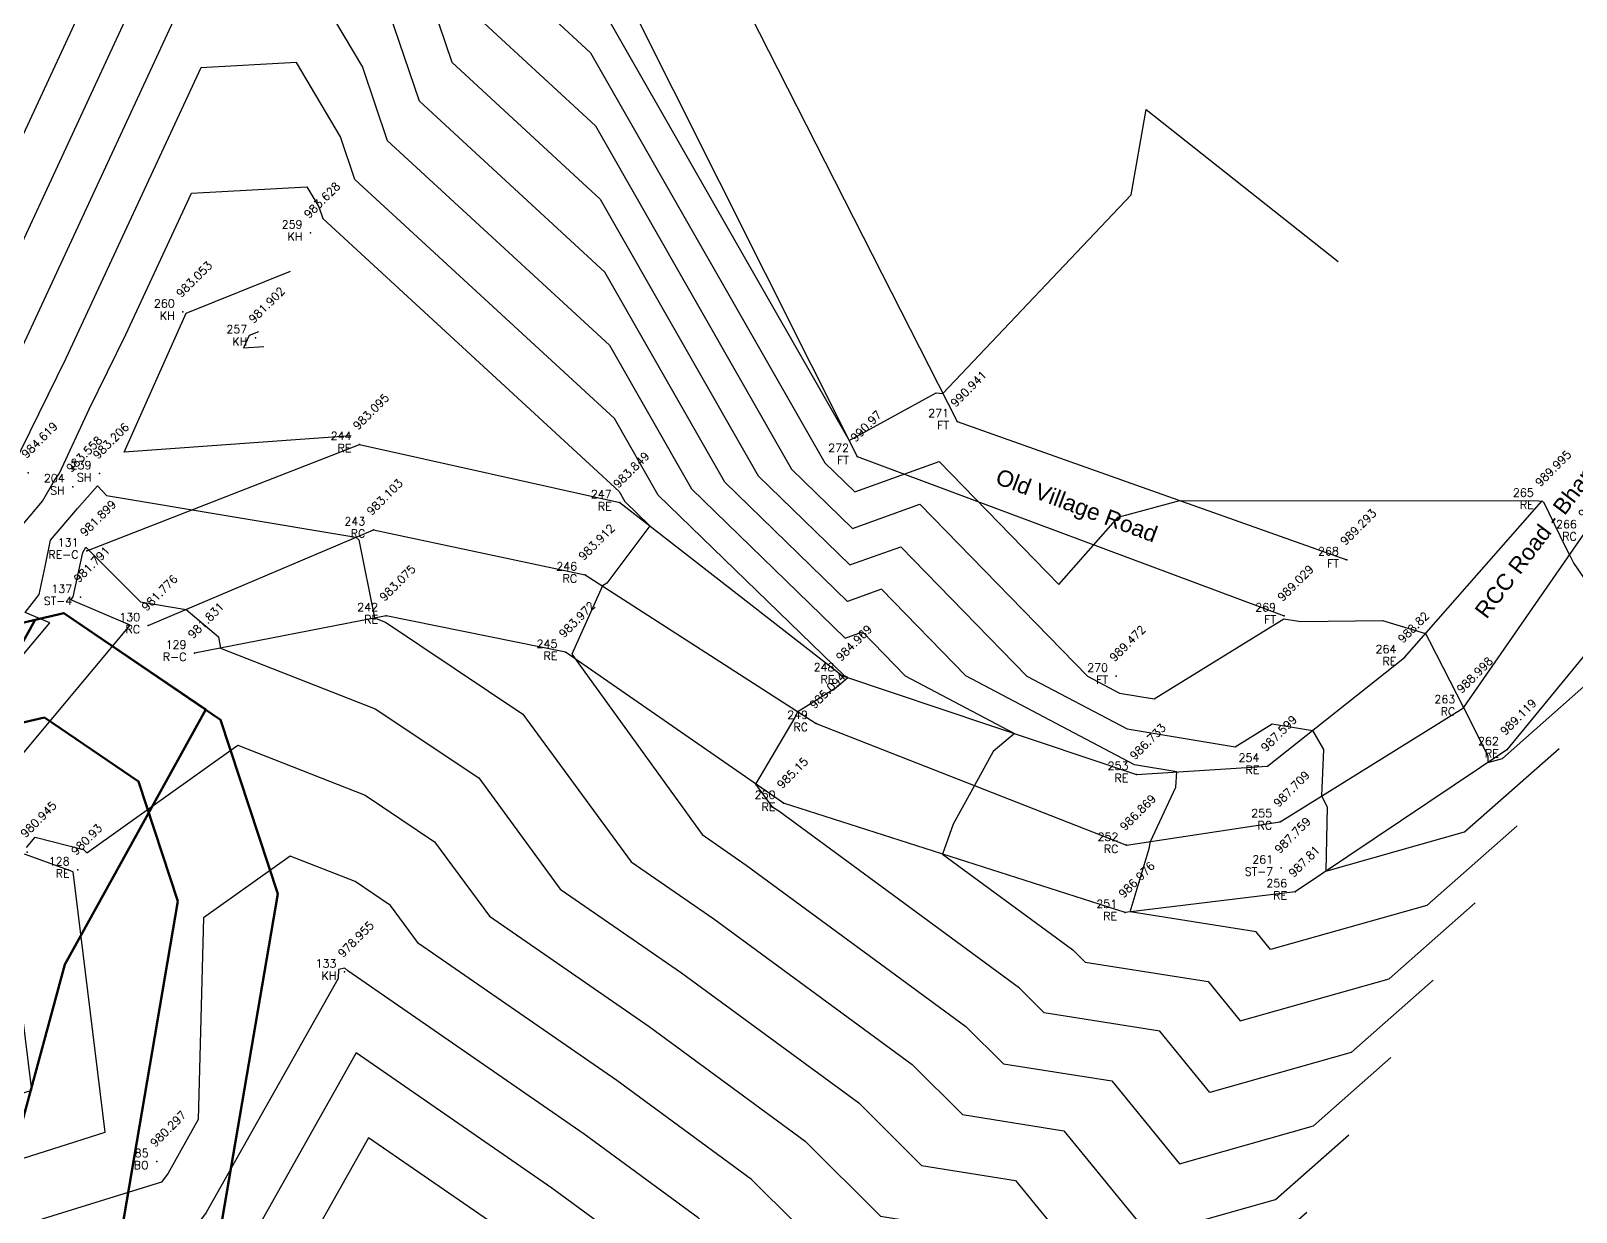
# Model space of a CAD drawing. Header units: metres. Extents: x 319894 to 3389272, y 120 to 6136017.
# Drawn here: x 320836.83 to 320884.47, y 3067874.48 to 3067910.89 of the extents above; entities that cross this region are included whole.
import ezdxf
from ezdxf.enums import TextEntityAlignment as Align

# ---------------------------------------------------------------- set-up
doc = ezdxf.new("R2010")
doc.units = ezdxf.units.M
doc.header["$MEASUREMENT"] = 0
doc.layers.add('a_MUEBLE', color=255, linetype='Continuous', lineweight=5)
for name, color, linetype in [('BO', 7, 'Continuous'), ('Contour', 254, 'Continuous'), ('FT', 7, 'Continuous'), ('Index_Contour', 8, 'Continuous'), ('KH', 7, 'Continuous'), ('Points', 7, 'Continuous'), ('Points-ELV', 6, 'Continuous'), ('Points-NUM', 4, 'Continuous'), ('Points-TXT', 3, 'Continuous'), ('R-C', 7, 'Continuous'), ('RC', 7, 'Continuous'), ('RE', 7, 'Continuous'), ('RE-C', 7, 'Continuous'), ('SH', 7, 'Continuous'), ('ST-4', 7, 'Continuous'), ('ST-7', 7, 'Continuous')]:
    doc.layers.add(name, color=color, linetype=linetype)
doc.styles.add('romans', font='romans.shx')
doc.styles.get("Standard").update_dxf_attribs({"font": 'arial.ttf'})

# ---------------------------------------------------------------- blocks, each defined once
blk = doc.blocks.new('POINTS')
at = {"layer": 'Points'}
blk.add_line((0, 0), (0, 0), dxfattribs=at)
blk.add_point((0, 0), dxfattribs=at)
at = {"layer": 'Points-ELV', "style": 'romans'}
blk.add_attdef('ELEV', text='', height=1, rotation=45, dxfattribs=at).set_placement((0, 0), align=Align.BOTTOM_LEFT)
at = {"layer": 'Points-NUM', "style": 'romans'}
blk.add_attdef('PTNUM', text='', height=1, dxfattribs=at).set_placement((0, 0), align=Align.BOTTOM_RIGHT)
at = {"layer": 'Points-TXT', "style": 'romans'}
blk.add_attdef('DESC', text='', height=1, dxfattribs=at).set_placement((0, 0), align=Align.BOTTOM_RIGHT)

msp = doc.modelspace()

# ---------------------------------------------------------------- linework, layer by layer
at = {"color": 7}
for p, q in [((320837.883, 3067882.119, 987.586), (320842.222, 3067889.971, 987.586)), ((320834.933, 3067871.266, 987.586), (320837.883, 3067882.119, 987.586))]:
    msp.add_line(p, q, dxfattribs=at)
for points, elevation in [([(320799.984, 3067907.513), (320808.719, 3067903.866), (320816.793, 3067903.707), (320824.686, 3067909.845), (320829.189, 3067921.578), (320838.808, 3067927.86), (320853.419, 3067926.081), (320856.375, 3067916.561), (320865.389, 3067898.85), (320877.408, 3067894.589)], 995.819), ([(320799.003, 3067903.895), (320806.744, 3067899.929), (320817.202, 3067899.005), (320827.105, 3067907.39), (320833.512, 3067919.29), (320840.401, 3067923.106), (320851.29, 3067923.335), (320853.796, 3067914.741), (320862.305, 3067897.775), (320875.471, 3067892.863)], 995.317)]:
    msp.add_lwpolyline(points, dxfattribs=dict(elevation=elevation))
at = {"color": 2}
for points, elevation in [([(320838.552, 3067894.863), (320846.966, 3067898.146), (320854.989, 3067896.351), (320861.858, 3067891.015), (320870.919, 3067887.976), (320874.958, 3067888.229), (320879.181, 3067891.575), (320883.416, 3067896.397)], 976.322), ([(320840.449, 3067892.561), (320847.391, 3067895.513), (320853.923, 3067894.126), (320861.042, 3067889.548), (320870.611, 3067885.79), (320875.349, 3067886.517), (320880.996, 3067890.029), (320884.745, 3067895.424)], 981.776), ([(320887.048, 3067894.46), (320882.339, 3067888.735), (320875.814, 3067884.358), (320870.572, 3067883.72), (320860.038, 3067887.085), (320853.316, 3067891.74), (320847.786, 3067892.866), (320841.879, 3067891.712)], 990.387)]:
    msp.add_lwpolyline(points, dxfattribs=dict(at, elevation=elevation))
at = {"color": 1, "elevation": 987.586}
msp.add_lwpolyline([(320832.271, 3067884.348), (320836.964, 3067892.74), (320832.529, 3067891.702), (320832.107, 3067886.102), (320826.303, 3067877.386), (320829.677, 3067874.802)], close=True, dxfattribs=at)
at = {"color": 3, "lineweight": 50, "elevation": 987.586}
for points in [[(320836.311, 3067849.63), (320842.321, 3067871.847), (320844.441, 3067884.298), (320842.682, 3067889.658), (320837.849, 3067892.947), (320832.529, 3067891.702)], [(320833.3, 3067849.988), (320839.388, 3067872.492), (320841.359, 3067884.069), (320840.15, 3067887.752), (320837.25, 3067889.726), (320835.355, 3067889.282)]]:
    msp.add_lwpolyline(points, dxfattribs=at)
at = {"color": 1, "lineweight": 30, "elevation": 987.586}
msp.add_lwpolyline([(320836.311, 3067849.63), (320842.321, 3067871.847), (320844.441, 3067884.298), (320842.682, 3067889.658), (320837.849, 3067892.947), (320832.529, 3067891.702)], dxfattribs=at)
at = {"color": 2, "lineweight": 158}
msp.add_lwpolyline([(320835.666, 3067890.418), (320836.964, 3067892.74), (320837.849, 3067892.947), (320842.222, 3067889.971), (320837.883, 3067882.119), (320837.243, 3067879.764), (320834.933, 3067871.266)], dxfattribs=at)
at = {"layer": 'a_MUEBLE', "lineweight": 40, "elevation": 968}
msp.add_lwpolyline([(320835.666, 3067890.418), (320836.964, 3067892.74), (320837.849, 3067892.947)], dxfattribs=at)
at = {"layer": 'Contour'}
for points in [[(320847.796, 3067927.487), (320847.116, 3067926.125), (320850.421, 3067920.553), (320852.796, 3067913.532), (320853.943, 3067912.475), (320862.059, 3067898.267), (320864.746, 3067899.731), (320864.946, 3067899.72), (320870.758, 3067905.836), (320871.221, 3067908.465), (320877.137, 3067903.779)], [(320830.205, 3067899.116), (320837.731, 3067913.417), (320843.206, 3067925.221), (320843.731, 3067925.25), (320849.074, 3067916.242), (320850.805, 3067911.126), (320854.236, 3067907.965), (320860.281, 3067897.381), (320862.159, 3067895.556), (320864.242, 3067896.303), (320869.407, 3067891.004), (320870.399, 3067890.481), (320871.467, 3067890.304), (320875.461, 3067892.769), (320875.986, 3067892.684), (320878.507, 3067892.722), (320879.83, 3067892.314), (320879.937, 3067892.097), (320881.003, 3067890.038), (320881.749, 3067888.548), (320881.746, 3067888.337), (320882.201, 3067888.465), (320885.249, 3067891.157)], [(320832.358, 3067898.578), (320842.922, 3067921.354), (320844.052, 3067921.418), (320848.401, 3067914.087), (320849.809, 3067909.924), (320854.382, 3067905.71), (320859.254, 3067897.181), (320862.084, 3067894.429), (320863.65, 3067894.991), (320867.535, 3067891.007), (320870.629, 3067889.376), (320873.959, 3067888.823), (320875.102, 3067889.528), (320876.345, 3067889.328), (320876.689, 3067888.745), (320876.624, 3067887.31), (320876.792, 3067886.975), (320876.761, 3067884.993), (320881.035, 3067886.2), (320883.952, 3067888.775)], [(320882.655, 3067886.394), (320879.87, 3067883.935), (320875.055, 3067882.575), (320874.612, 3067883.118), (320870.723, 3067883.738), (320871.314, 3067885.687), (320871.35, 3067885.903), (320872.131, 3067887.577), (320872.165, 3067888.054), (320870.858, 3067888.271), (320865.662, 3067891.009), (320863.059, 3067893.679), (320862.01, 3067893.303), (320858.227, 3067896.981), (320854.528, 3067903.456), (320848.814, 3067908.721), (320847.728, 3067911.932), (320844.374, 3067917.586), (320842.638, 3067917.488), (320834.209, 3067899.316)], [(320836.061, 3067900.053), (320842.354, 3067913.622), (320844.695, 3067913.754), (320847.054, 3067909.777), (320847.818, 3067907.518), (320854.675, 3067901.201), (320857.199, 3067896.781), (320861.935, 3067892.176), (320862.468, 3067892.367), (320863.789, 3067891.012), (320867.154, 3067889.239), (320866.502, 3067888.679), (320865.926, 3067887.63), (320865.266, 3067886.445), (320864.942, 3067885.518), (320868.96, 3067882.568), (320869.34, 3067882.191), (320873.127, 3067881.586), (320874.117, 3067880.374), (320878.704, 3067881.67), (320881.357, 3067884.012)], [(320836.427, 3067895.493), (320837.194, 3067896.4), (320837.552, 3067897.019), (320837.712, 3067897.258), (320838.633, 3067899.23), (320839.764, 3067901.529), (320841.786, 3067905.889), (320845.338, 3067906.09), (320845.708, 3067905.467), (320845.828, 3067905.112), (320854.967, 3067896.691), (320855.144, 3067896.381), (320855.915, 3067895.631), (320854.584, 3067893.867), (320854.453, 3067893.785), (320853.509, 3067891.685), (320857.525, 3067886.119), (320858.889, 3067885.177), (320865.657, 3067880.208), (320866.815, 3067879.058), (320870.158, 3067878.524), (320872.242, 3067875.973), (320876.373, 3067877.139), (320878.763, 3067879.249)], [(320846.71, 3067898.408), (320839.708, 3067897.906), (320841.62, 3067902.191), (320844.837, 3067903.489)], [(320843.85, 3067901.617), (320843.563, 3067901.501), (320843.392, 3067901.119), (320844.017, 3067901.164)], [(320835.927, 3067890.868), (320837.414, 3067892.646), (320836.654, 3067892.969), (320837.087, 3067893.515), (320837.275, 3067894.382), (320837.438, 3067895.193), (320838.269, 3067896.175), (320838.887, 3067896.869), (320839.165, 3067896.569), (320846.852, 3067895.284), (320846.945, 3067895.205), (320847.43, 3067892.796), (320847.763, 3067892.666), (320851.996, 3067889.83), (320855.34, 3067885.28), (320857.89, 3067883.518), (320864.006, 3067879.028), (320865.552, 3067877.491), (320868.674, 3067876.993), (320871.305, 3067873.772), (320875.208, 3067874.874), (320877.466, 3067876.867)], [(320836.312, 3067888.294), (320839.894, 3067892.576), (320838.063, 3067893.353), (320838.138, 3067893.448), (320838.435, 3067894.819), (320838.526, 3067894.983), (320840.214, 3067893.294), (320841.621, 3067893.059), (320842.612, 3067892.217), (320842.682, 3067891.869), (320847.451, 3067890), (320850.638, 3067887.866), (320853.155, 3067884.44), (320856.892, 3067881.858), (320862.354, 3067877.848), (320864.289, 3067875.924), (320867.189, 3067875.461), (320870.367, 3067871.571), (320874.043, 3067872.609), (320876.169, 3067874.486)], [(320836.697, 3067885.719), (320836.965, 3067886.04), (320838.456, 3067885.657), (320838.556, 3067885.553), (320843.215, 3067888.872), (320847.139, 3067887.335), (320849.279, 3067885.901), (320850.97, 3067883.601), (320855.893, 3067880.199), (320860.703, 3067876.668), (320863.027, 3067874.358), (320865.705, 3067873.93), (320869.429, 3067869.37), (320872.877, 3067870.344), (320874.871, 3067872.104)], [(320834.272, 3067875.405), (320839.124, 3067876.951), (320838.137, 3067884.971), (320836.631, 3067885.52)], [(320833.34, 3067877.123), (320836.863, 3067878.245), (320836.146, 3067884.067)], [(320872.277, 3067867.341), (320870.546, 3067865.813), (320867.554, 3067864.968), (320862.736, 3067870.868), (320860.501, 3067871.224), (320857.4, 3067874.307), (320853.895, 3067876.881), (320846.6, 3067881.922), (320846.515, 3067882.004), (320846.314, 3067881.956), (320846.307, 3067881.688), (320842.233, 3067874.472), (320841.335, 3067873.248), (320837.371, 3067872.027), (320835.251, 3067864.638)], [(320870.98, 3067864.96), (320869.381, 3067863.548), (320866.617, 3067862.767), (320861.251, 3067869.336), (320859.239, 3067869.658), (320855.749, 3067873.127), (320852.896, 3067875.222), (320846.865, 3067879.389), (320843.405, 3067873.261), (320841.814, 3067871.093), (320839.435, 3067870.361), (320838.163, 3067865.926), (320835.261, 3067862.278)], [(320869.683, 3067862.578), (320868.216, 3067861.283), (320865.679, 3067860.567), (320859.767, 3067867.805), (320857.976, 3067868.091), (320854.097, 3067871.947), (320851.897, 3067873.563), (320847.245, 3067876.777), (320844.577, 3067872.05), (320842.293, 3067868.939), (320841.499, 3067868.695), (320841.074, 3067867.214), (320836.364, 3067861.292)]]:
    msp.add_lwpolyline(points, dxfattribs=at)
at = {"layer": 'Index_Contour'}
for points in [[(320843.962, 3067928.445), (320843.882, 3067928.285), (320849.748, 3067918.397), (320851.8, 3067912.329), (320854.09, 3067910.22), (320861.309, 3067897.581), (320862.233, 3067896.682), (320864.833, 3067897.615), (320868.529, 3067893.823), (320870.351, 3067895.903), (320872.252, 3067896.417), (320883.321, 3067896.41), (320883.463, 3067896.372), (320884.133, 3067895), (320884.268, 3067894.738), (320884.403, 3067894.473), (320885.611, 3067892.713), (320886.546, 3067893.538)], [(320880.06, 3067881.63), (320877.539, 3067879.404), (320873.18, 3067878.173), (320871.643, 3067880.055), (320868.077, 3067880.624), (320867.309, 3067881.388), (320859.888, 3067886.836), (320859.71, 3067886.959), (320859.182, 3067887.678), (320860.395, 3067889.732), (320860.476, 3067889.912), (320861.656, 3067890.651), (320862.017, 3067890.961), (320861.916, 3067891.015), (320856.172, 3067896.581), (320854.821, 3067898.946), (320846.823, 3067906.315), (320846.381, 3067907.622), (320845.016, 3067909.922), (320842.07, 3067909.756), (320837.912, 3067900.791), (320836.245, 3067897.4)], [(320873.574, 3067869.723), (320871.712, 3067868.078), (320868.492, 3067867.169), (320864.22, 3067872.399), (320861.764, 3067872.791), (320859.052, 3067875.487), (320854.894, 3067878.54), (320848.785, 3067882.761), (320847.921, 3067883.937), (320846.827, 3067884.669), (320844.822, 3067885.455), (320842.149, 3067883.551), (320841.994, 3067877.335), (320841.061, 3067875.682), (320840.856, 3067875.402), (320835.307, 3067873.693)]]:
    msp.add_lwpolyline(points, dxfattribs=at)

# ---------------------------------------------------------------- block references
at = {"layer": 'BO', "linetype": 'Continuous'}
ref = msp.add_blockref('POINTS', (320840.713, 3067876.042, 980.297), dxfattribs=at)
ref.add_attrib('PTNUM', '85', dxfattribs={"layer": 'Points-NUM', "height": 0.25, "style": 'romans'}).set_placement((320840.463, 3067876.104, 980.297), align=Align.BOTTOM_RIGHT)
ref.add_attrib('DESC', 'BO', dxfattribs={"layer": 'Points-TXT', "height": 0.25, "style": 'romans'}).set_placement((320840.463, 3067875.729, 980.297), align=Align.BOTTOM_RIGHT)
ref.add_attrib('ELEV', '980.297', dxfattribs={"layer": 'Points-ELV', "height": 0.25, "rotation": 45, "style": 'romans'}).set_placement((320840.713, 3067876.417, 980.297), align=Align.BOTTOM_LEFT)
at = {"layer": 'FT', "linetype": 'Continuous'}
ref = msp.add_blockref('POINTS', (320865.389, 3067898.85, 990.941), dxfattribs=at)
ref.add_attrib('PTNUM', '271', dxfattribs={"layer": 'Points-NUM', "height": 0.25, "style": 'romans'}).set_placement((320865.139, 3067898.912, 990.941), align=Align.BOTTOM_RIGHT)
ref.add_attrib('DESC', 'FT', dxfattribs={"layer": 'Points-TXT', "height": 0.25, "style": 'romans'}).set_placement((320865.139, 3067898.537, 990.941), align=Align.BOTTOM_RIGHT)
ref.add_attrib('ELEV', '990.941', dxfattribs={"layer": 'Points-ELV', "height": 0.25, "rotation": 45, "style": 'romans'}).set_placement((320865.389, 3067899.225, 990.941), align=Align.BOTTOM_LEFT)
ref = msp.add_blockref('POINTS', (320862.305, 3067897.775, 990.97), dxfattribs=at)
ref.add_attrib('PTNUM', '272', dxfattribs={"layer": 'Points-NUM', "height": 0.25, "style": 'romans'}).set_placement((320862.055, 3067897.837, 990.97), align=Align.BOTTOM_RIGHT)
ref.add_attrib('DESC', 'FT', dxfattribs={"layer": 'Points-TXT', "height": 0.25, "style": 'romans'}).set_placement((320862.055, 3067897.462, 990.97), align=Align.BOTTOM_RIGHT)
ref.add_attrib('ELEV', '990.97', dxfattribs={"layer": 'Points-ELV', "height": 0.25, "rotation": 45, "style": 'romans'}).set_placement((320862.305, 3067898.15, 990.97), align=Align.BOTTOM_LEFT)
ref = msp.add_blockref('POINTS', (320877.408, 3067894.589, 989.293), dxfattribs=at)
ref.add_attrib('PTNUM', '268', dxfattribs={"layer": 'Points-NUM', "height": 0.25, "style": 'romans'}).set_placement((320877.158, 3067894.651, 989.293), align=Align.BOTTOM_RIGHT)
ref.add_attrib('DESC', 'FT', dxfattribs={"layer": 'Points-TXT', "height": 0.25, "style": 'romans'}).set_placement((320877.158, 3067894.276, 989.293), align=Align.BOTTOM_RIGHT)
ref.add_attrib('ELEV', '989.293', dxfattribs={"layer": 'Points-ELV', "height": 0.25, "rotation": 45, "style": 'romans'}).set_placement((320877.408, 3067894.964, 989.293), align=Align.BOTTOM_LEFT)
ref = msp.add_blockref('POINTS', (320875.471, 3067892.863, 989.029), dxfattribs=at)
ref.add_attrib('PTNUM', '269', dxfattribs={"layer": 'Points-NUM', "height": 0.25, "style": 'romans'}).set_placement((320875.221, 3067892.925, 989.029), align=Align.BOTTOM_RIGHT)
ref.add_attrib('DESC', 'FT', dxfattribs={"layer": 'Points-TXT', "height": 0.25, "style": 'romans'}).set_placement((320875.221, 3067892.55, 989.029), align=Align.BOTTOM_RIGHT)
ref.add_attrib('ELEV', '989.029', dxfattribs={"layer": 'Points-ELV', "height": 0.25, "rotation": 45, "style": 'romans'}).set_placement((320875.471, 3067893.238, 989.029), align=Align.BOTTOM_LEFT)
ref = msp.add_blockref('POINTS', (320870.291, 3067891.003, 989.472), dxfattribs=at)
ref.add_attrib('PTNUM', '270', dxfattribs={"layer": 'Points-NUM', "height": 0.25, "style": 'romans'}).set_placement((320870.041, 3067891.065, 989.472), align=Align.BOTTOM_RIGHT)
ref.add_attrib('DESC', 'FT', dxfattribs={"layer": 'Points-TXT', "height": 0.25, "style": 'romans'}).set_placement((320870.041, 3067890.69, 989.472), align=Align.BOTTOM_RIGHT)
ref.add_attrib('ELEV', '989.472', dxfattribs={"layer": 'Points-ELV', "height": 0.25, "rotation": 45, "style": 'romans'}).set_placement((320870.291, 3067891.378, 989.472), align=Align.BOTTOM_LEFT)
at = {"layer": 'KH', "linetype": 'Continuous'}
ref = msp.add_blockref('POINTS', (320845.457, 3067904.665, 983.628), dxfattribs=at)
ref.add_attrib('PTNUM', '259', dxfattribs={"layer": 'Points-NUM', "height": 0.25, "style": 'romans'}).set_placement((320845.207, 3067904.727, 983.628), align=Align.BOTTOM_RIGHT)
ref.add_attrib('DESC', 'KH', dxfattribs={"layer": 'Points-TXT', "height": 0.25, "style": 'romans'}).set_placement((320845.207, 3067904.352, 983.628), align=Align.BOTTOM_RIGHT)
ref.add_attrib('ELEV', '983.628', dxfattribs={"layer": 'Points-ELV', "height": 0.25, "rotation": 45, "style": 'romans'}).set_placement((320845.457, 3067905.04, 983.628), align=Align.BOTTOM_LEFT)
ref = msp.add_blockref('POINTS', (320841.517, 3067902.228, 983.053), dxfattribs=at)
ref.add_attrib('PTNUM', '260', dxfattribs={"layer": 'Points-NUM', "height": 0.25, "style": 'romans'}).set_placement((320841.267, 3067902.29, 983.053), align=Align.BOTTOM_RIGHT)
ref.add_attrib('DESC', 'KH', dxfattribs={"layer": 'Points-TXT', "height": 0.25, "style": 'romans'}).set_placement((320841.267, 3067901.915, 983.053), align=Align.BOTTOM_RIGHT)
ref.add_attrib('ELEV', '983.053', dxfattribs={"layer": 'Points-ELV', "height": 0.25, "rotation": 45, "style": 'romans'}).set_placement((320841.517, 3067902.603, 983.053), align=Align.BOTTOM_LEFT)
ref = msp.add_blockref('POINTS', (320843.753, 3067901.434, 981.902), dxfattribs=at)
ref.add_attrib('PTNUM', '257', dxfattribs={"layer": 'Points-NUM', "height": 0.25, "style": 'romans'}).set_placement((320843.503, 3067901.496, 981.902), align=Align.BOTTOM_RIGHT)
ref.add_attrib('DESC', 'KH', dxfattribs={"layer": 'Points-TXT', "height": 0.25, "style": 'romans'}).set_placement((320843.503, 3067901.121, 981.902), align=Align.BOTTOM_RIGHT)
ref.add_attrib('ELEV', '981.902', dxfattribs={"layer": 'Points-ELV', "height": 0.25, "rotation": 45, "style": 'romans'}).set_placement((320843.753, 3067901.809, 981.902), align=Align.BOTTOM_LEFT)
ref = msp.add_blockref('POINTS', (320846.501, 3067881.884, 978.955), dxfattribs=at)
ref.add_attrib('PTNUM', '133', dxfattribs={"layer": 'Points-NUM', "height": 0.25, "style": 'romans'}).set_placement((320846.251, 3067881.946, 978.955), align=Align.BOTTOM_RIGHT)
ref.add_attrib('DESC', 'KH', dxfattribs={"layer": 'Points-TXT', "height": 0.25, "style": 'romans'}).set_placement((320846.251, 3067881.571, 978.955), align=Align.BOTTOM_RIGHT)
ref.add_attrib('ELEV', '978.955', dxfattribs={"layer": 'Points-ELV', "height": 0.25, "rotation": 45, "style": 'romans'}).set_placement((320846.501, 3067882.259, 978.955), align=Align.BOTTOM_LEFT)
at = {"layer": 'R-C', "linetype": 'Continuous'}
ref = msp.add_blockref('POINTS', (320841.879, 3067891.712, 981.831), dxfattribs=at)
ref.add_attrib('PTNUM', '129', dxfattribs={"layer": 'Points-NUM', "height": 0.25, "style": 'romans'}).set_placement((320841.629, 3067891.774, 981.831), align=Align.BOTTOM_RIGHT)
ref.add_attrib('DESC', 'R-C', dxfattribs={"layer": 'Points-TXT', "height": 0.25, "style": 'romans'}).set_placement((320841.629, 3067891.399, 981.831), align=Align.BOTTOM_RIGHT)
ref.add_attrib('ELEV', '981.831', dxfattribs={"layer": 'Points-ELV', "height": 0.25, "rotation": 45, "style": 'romans'}).set_placement((320841.879, 3067892.087, 981.831), align=Align.BOTTOM_LEFT)
at = {"layer": 'RC', "linetype": 'Continuous'}
ref = msp.add_blockref('POINTS', (320847.391, 3067895.513, 983.103), dxfattribs=at)
ref.add_attrib('PTNUM', '243', dxfattribs={"layer": 'Points-NUM', "height": 0.25, "style": 'romans'}).set_placement((320847.141, 3067895.575, 983.103), align=Align.BOTTOM_RIGHT)
ref.add_attrib('DESC', 'RC', dxfattribs={"layer": 'Points-TXT', "height": 0.25, "style": 'romans'}).set_placement((320847.141, 3067895.2, 983.103), align=Align.BOTTOM_RIGHT)
ref.add_attrib('ELEV', '983.103', dxfattribs={"layer": 'Points-ELV', "height": 0.25, "rotation": 45, "style": 'romans'}).set_placement((320847.391, 3067895.888, 983.103), align=Align.BOTTOM_LEFT)
ref = msp.add_blockref('POINTS', (320884.745, 3067895.424, 990.146), dxfattribs=at)
ref.add_attrib('PTNUM', '266', dxfattribs={"layer": 'Points-NUM', "height": 0.25, "style": 'romans'}).set_placement((320884.495, 3067895.486, 990.146), align=Align.BOTTOM_RIGHT)
ref.add_attrib('DESC', 'RC', dxfattribs={"layer": 'Points-TXT', "height": 0.25, "style": 'romans'}).set_placement((320884.495, 3067895.111, 990.146), align=Align.BOTTOM_RIGHT)
ref.add_attrib('ELEV', '990.146', dxfattribs={"layer": 'Points-ELV', "height": 0.25, "rotation": 45, "style": 'romans'}).set_placement((320884.745, 3067895.799, 990.146), align=Align.BOTTOM_LEFT)
ref = msp.add_blockref('POINTS', (320853.923, 3067894.126, 983.912), dxfattribs=at)
ref.add_attrib('PTNUM', '246', dxfattribs={"layer": 'Points-NUM', "height": 0.25, "style": 'romans'}).set_placement((320853.673, 3067894.188, 983.912), align=Align.BOTTOM_RIGHT)
ref.add_attrib('DESC', 'RC', dxfattribs={"layer": 'Points-TXT', "height": 0.25, "style": 'romans'}).set_placement((320853.673, 3067893.813, 983.912), align=Align.BOTTOM_RIGHT)
ref.add_attrib('ELEV', '983.912', dxfattribs={"layer": 'Points-ELV', "height": 0.25, "rotation": 45, "style": 'romans'}).set_placement((320853.923, 3067894.501, 983.912), align=Align.BOTTOM_LEFT)
ref = msp.add_blockref('POINTS', (320840.449, 3067892.561, 981.776), dxfattribs=at)
ref.add_attrib('PTNUM', '130', dxfattribs={"layer": 'Points-NUM', "height": 0.25, "style": 'romans'}).set_placement((320840.199, 3067892.623, 981.776), align=Align.BOTTOM_RIGHT)
ref.add_attrib('DESC', 'RC', dxfattribs={"layer": 'Points-TXT', "height": 0.25, "style": 'romans'}).set_placement((320840.199, 3067892.248, 981.776), align=Align.BOTTOM_RIGHT)
ref.add_attrib('ELEV', '981.776', dxfattribs={"layer": 'Points-ELV', "height": 0.25, "rotation": 45, "style": 'romans'}).set_placement((320840.449, 3067892.936, 981.776), align=Align.BOTTOM_LEFT)
ref = msp.add_blockref('POINTS', (320880.996, 3067890.029, 988.998), dxfattribs=at)
ref.add_attrib('PTNUM', '263', dxfattribs={"layer": 'Points-NUM', "height": 0.25, "style": 'romans'}).set_placement((320880.746, 3067890.091, 988.998), align=Align.BOTTOM_RIGHT)
ref.add_attrib('DESC', 'RC', dxfattribs={"layer": 'Points-TXT', "height": 0.25, "style": 'romans'}).set_placement((320880.746, 3067889.716, 988.998), align=Align.BOTTOM_RIGHT)
ref.add_attrib('ELEV', '988.998', dxfattribs={"layer": 'Points-ELV', "height": 0.25, "rotation": 45, "style": 'romans'}).set_placement((320880.996, 3067890.404, 988.998), align=Align.BOTTOM_LEFT)
ref = msp.add_blockref('POINTS', (320861.042, 3067889.548, 985.094), dxfattribs=at)
ref.add_attrib('PTNUM', '249', dxfattribs={"layer": 'Points-NUM', "height": 0.25, "style": 'romans'}).set_placement((320860.792, 3067889.61, 985.094), align=Align.BOTTOM_RIGHT)
ref.add_attrib('DESC', 'RC', dxfattribs={"layer": 'Points-TXT', "height": 0.25, "style": 'romans'}).set_placement((320860.792, 3067889.235, 985.094), align=Align.BOTTOM_RIGHT)
ref.add_attrib('ELEV', '985.094', dxfattribs={"layer": 'Points-ELV', "height": 0.25, "rotation": 45, "style": 'romans'}).set_placement((320861.042, 3067889.923, 985.094), align=Align.BOTTOM_LEFT)
ref = msp.add_blockref('POINTS', (320875.349, 3067886.517, 987.709), dxfattribs=at)
ref.add_attrib('PTNUM', '255', dxfattribs={"layer": 'Points-NUM', "height": 0.25, "style": 'romans'}).set_placement((320875.099, 3067886.579, 987.709), align=Align.BOTTOM_RIGHT)
ref.add_attrib('DESC', 'RC', dxfattribs={"layer": 'Points-TXT', "height": 0.25, "style": 'romans'}).set_placement((320875.099, 3067886.204, 987.709), align=Align.BOTTOM_RIGHT)
ref.add_attrib('ELEV', '987.709', dxfattribs={"layer": 'Points-ELV', "height": 0.25, "rotation": 45, "style": 'romans'}).set_placement((320875.349, 3067886.892, 987.709), align=Align.BOTTOM_LEFT)
ref = msp.add_blockref('POINTS', (320836.718, 3067885.578, 980.945), dxfattribs=at)
ref.add_attrib('PTNUM', '127', dxfattribs={"layer": 'Points-NUM', "height": 0.25, "style": 'romans'}).set_placement((320836.468, 3067885.64, 980.945), align=Align.BOTTOM_RIGHT)
ref.add_attrib('DESC', 'RC', dxfattribs={"layer": 'Points-TXT', "height": 0.25, "style": 'romans'}).set_placement((320836.468, 3067885.265, 980.945), align=Align.BOTTOM_RIGHT)
ref.add_attrib('ELEV', '980.945', dxfattribs={"layer": 'Points-ELV', "height": 0.25, "rotation": 45, "style": 'romans'}).set_placement((320836.718, 3067885.953, 980.945), align=Align.BOTTOM_LEFT)
ref = msp.add_blockref('POINTS', (320870.611, 3067885.79, 986.869), dxfattribs=at)
ref.add_attrib('PTNUM', '252', dxfattribs={"layer": 'Points-NUM', "height": 0.25, "style": 'romans'}).set_placement((320870.361, 3067885.852, 986.869), align=Align.BOTTOM_RIGHT)
ref.add_attrib('DESC', 'RC', dxfattribs={"layer": 'Points-TXT', "height": 0.25, "style": 'romans'}).set_placement((320870.361, 3067885.477, 986.869), align=Align.BOTTOM_RIGHT)
ref.add_attrib('ELEV', '986.869', dxfattribs={"layer": 'Points-ELV', "height": 0.25, "rotation": 45, "style": 'romans'}).set_placement((320870.611, 3067886.165, 986.869), align=Align.BOTTOM_LEFT)
at = {"layer": 'RE', "linetype": 'Continuous'}
ref = msp.add_blockref('POINTS', (320846.966, 3067898.146, 983.095), dxfattribs=at)
ref.add_attrib('PTNUM', '244', dxfattribs={"layer": 'Points-NUM', "height": 0.25, "style": 'romans'}).set_placement((320846.716, 3067898.208, 983.095), align=Align.BOTTOM_RIGHT)
ref.add_attrib('DESC', 'RE', dxfattribs={"layer": 'Points-TXT', "height": 0.25, "style": 'romans'}).set_placement((320846.716, 3067897.833, 983.095), align=Align.BOTTOM_RIGHT)
ref.add_attrib('ELEV', '983.095', dxfattribs={"layer": 'Points-ELV', "height": 0.25, "rotation": 45, "style": 'romans'}).set_placement((320846.966, 3067898.521, 983.095), align=Align.BOTTOM_LEFT)
ref = msp.add_blockref('POINTS', (320854.989, 3067896.351, 983.849), dxfattribs=at)
ref.add_attrib('PTNUM', '247', dxfattribs={"layer": 'Points-NUM', "height": 0.25, "style": 'romans'}).set_placement((320854.739, 3067896.413, 983.849), align=Align.BOTTOM_RIGHT)
ref.add_attrib('DESC', 'RE', dxfattribs={"layer": 'Points-TXT', "height": 0.25, "style": 'romans'}).set_placement((320854.739, 3067896.038, 983.849), align=Align.BOTTOM_RIGHT)
ref.add_attrib('ELEV', '983.849', dxfattribs={"layer": 'Points-ELV', "height": 0.25, "rotation": 45, "style": 'romans'}).set_placement((320854.989, 3067896.726, 983.849), align=Align.BOTTOM_LEFT)
ref = msp.add_blockref('POINTS', (320883.416, 3067896.397, 989.995), dxfattribs=at)
ref.add_attrib('PTNUM', '265', dxfattribs={"layer": 'Points-NUM', "height": 0.25, "style": 'romans'}).set_placement((320883.166, 3067896.459, 989.995), align=Align.BOTTOM_RIGHT)
ref.add_attrib('DESC', 'RE', dxfattribs={"layer": 'Points-TXT', "height": 0.25, "style": 'romans'}).set_placement((320883.166, 3067896.084, 989.995), align=Align.BOTTOM_RIGHT)
ref.add_attrib('ELEV', '989.995', dxfattribs={"layer": 'Points-ELV', "height": 0.25, "rotation": 45, "style": 'romans'}).set_placement((320883.416, 3067896.772, 989.995), align=Align.BOTTOM_LEFT)
ref = msp.add_blockref('POINTS', (320847.786, 3067892.866, 983.075), dxfattribs=at)
ref.add_attrib('PTNUM', '242', dxfattribs={"layer": 'Points-NUM', "height": 0.25, "style": 'romans'}).set_placement((320847.536, 3067892.928, 983.075), align=Align.BOTTOM_RIGHT)
ref.add_attrib('DESC', 'RE', dxfattribs={"layer": 'Points-TXT', "height": 0.25, "style": 'romans'}).set_placement((320847.536, 3067892.553, 983.075), align=Align.BOTTOM_RIGHT)
ref.add_attrib('ELEV', '983.075', dxfattribs={"layer": 'Points-ELV', "height": 0.25, "rotation": 45, "style": 'romans'}).set_placement((320847.786, 3067893.241, 983.075), align=Align.BOTTOM_LEFT)
ref = msp.add_blockref('POINTS', (320853.316, 3067891.74, 983.972), dxfattribs=at)
ref.add_attrib('PTNUM', '245', dxfattribs={"layer": 'Points-NUM', "height": 0.25, "style": 'romans'}).set_placement((320853.066, 3067891.802, 983.972), align=Align.BOTTOM_RIGHT)
ref.add_attrib('DESC', 'RE', dxfattribs={"layer": 'Points-TXT', "height": 0.25, "style": 'romans'}).set_placement((320853.066, 3067891.427, 983.972), align=Align.BOTTOM_RIGHT)
ref.add_attrib('ELEV', '983.972', dxfattribs={"layer": 'Points-ELV', "height": 0.25, "rotation": 45, "style": 'romans'}).set_placement((320853.316, 3067892.115, 983.972), align=Align.BOTTOM_LEFT)
ref = msp.add_blockref('POINTS', (320879.181, 3067891.575, 988.82), dxfattribs=at)
ref.add_attrib('PTNUM', '264', dxfattribs={"layer": 'Points-NUM', "height": 0.25, "style": 'romans'}).set_placement((320878.931, 3067891.637, 988.82), align=Align.BOTTOM_RIGHT)
ref.add_attrib('DESC', 'RE', dxfattribs={"layer": 'Points-TXT', "height": 0.25, "style": 'romans'}).set_placement((320878.931, 3067891.262, 988.82), align=Align.BOTTOM_RIGHT)
ref.add_attrib('ELEV', '988.82', dxfattribs={"layer": 'Points-ELV', "height": 0.25, "rotation": 45, "style": 'romans'}).set_placement((320879.181, 3067891.95, 988.82), align=Align.BOTTOM_LEFT)
ref = msp.add_blockref('POINTS', (320861.858, 3067891.015, 984.969), dxfattribs=at)
ref.add_attrib('PTNUM', '248', dxfattribs={"layer": 'Points-NUM', "height": 0.25, "style": 'romans'}).set_placement((320861.608, 3067891.077, 984.969), align=Align.BOTTOM_RIGHT)
ref.add_attrib('DESC', 'RE', dxfattribs={"layer": 'Points-TXT', "height": 0.25, "style": 'romans'}).set_placement((320861.608, 3067890.702, 984.969), align=Align.BOTTOM_RIGHT)
ref.add_attrib('ELEV', '984.969', dxfattribs={"layer": 'Points-ELV', "height": 0.25, "rotation": 45, "style": 'romans'}).set_placement((320861.858, 3067891.39, 984.969), align=Align.BOTTOM_LEFT)
ref = msp.add_blockref('POINTS', (320882.339, 3067888.735, 989.119), dxfattribs=at)
ref.add_attrib('PTNUM', '262', dxfattribs={"layer": 'Points-NUM', "height": 0.25, "style": 'romans'}).set_placement((320882.089, 3067888.797, 989.119), align=Align.BOTTOM_RIGHT)
ref.add_attrib('DESC', 'RE', dxfattribs={"layer": 'Points-TXT', "height": 0.25, "style": 'romans'}).set_placement((320882.089, 3067888.422, 989.119), align=Align.BOTTOM_RIGHT)
ref.add_attrib('ELEV', '989.119', dxfattribs={"layer": 'Points-ELV', "height": 0.25, "rotation": 45, "style": 'romans'}).set_placement((320882.339, 3067889.11, 989.119), align=Align.BOTTOM_LEFT)
ref = msp.add_blockref('POINTS', (320870.919, 3067887.976, 986.733), dxfattribs=at)
ref.add_attrib('PTNUM', '253', dxfattribs={"layer": 'Points-NUM', "height": 0.25, "style": 'romans'}).set_placement((320870.669, 3067888.038, 986.733), align=Align.BOTTOM_RIGHT)
ref.add_attrib('DESC', 'RE', dxfattribs={"layer": 'Points-TXT', "height": 0.25, "style": 'romans'}).set_placement((320870.669, 3067887.663, 986.733), align=Align.BOTTOM_RIGHT)
ref.add_attrib('ELEV', '986.733', dxfattribs={"layer": 'Points-ELV', "height": 0.25, "rotation": 45, "style": 'romans'}).set_placement((320870.919, 3067888.351, 986.733), align=Align.BOTTOM_LEFT)
ref = msp.add_blockref('POINTS', (320874.958, 3067888.229, 987.599), dxfattribs=at)
ref.add_attrib('PTNUM', '254', dxfattribs={"layer": 'Points-NUM', "height": 0.25, "style": 'romans'}).set_placement((320874.708, 3067888.291, 987.599), align=Align.BOTTOM_RIGHT)
ref.add_attrib('DESC', 'RE', dxfattribs={"layer": 'Points-TXT', "height": 0.25, "style": 'romans'}).set_placement((320874.708, 3067887.916, 987.599), align=Align.BOTTOM_RIGHT)
ref.add_attrib('ELEV', '987.599', dxfattribs={"layer": 'Points-ELV', "height": 0.25, "rotation": 45, "style": 'romans'}).set_placement((320874.958, 3067888.604, 987.599), align=Align.BOTTOM_LEFT)
ref = msp.add_blockref('POINTS', (320860.038, 3067887.085, 985.15), dxfattribs=at)
ref.add_attrib('PTNUM', '250', dxfattribs={"layer": 'Points-NUM', "height": 0.25, "style": 'romans'}).set_placement((320859.788, 3067887.147, 985.15), align=Align.BOTTOM_RIGHT)
ref.add_attrib('DESC', 'RE', dxfattribs={"layer": 'Points-TXT', "height": 0.25, "style": 'romans'}).set_placement((320859.788, 3067886.772, 985.15), align=Align.BOTTOM_RIGHT)
ref.add_attrib('ELEV', '985.15', dxfattribs={"layer": 'Points-ELV', "height": 0.25, "rotation": 45, "style": 'romans'}).set_placement((320860.038, 3067887.46, 985.15), align=Align.BOTTOM_LEFT)
ref = msp.add_blockref('POINTS', (320838.276, 3067885.034, 980.93), dxfattribs=at)
ref.add_attrib('PTNUM', '128', dxfattribs={"layer": 'Points-NUM', "height": 0.25, "style": 'romans'}).set_placement((320838.026, 3067885.096, 980.93), align=Align.BOTTOM_RIGHT)
ref.add_attrib('DESC', 'RE', dxfattribs={"layer": 'Points-TXT', "height": 0.25, "style": 'romans'}).set_placement((320838.026, 3067884.721, 980.93), align=Align.BOTTOM_RIGHT)
ref.add_attrib('ELEV', '980.93', dxfattribs={"layer": 'Points-ELV', "height": 0.25, "rotation": 45, "style": 'romans'}).set_placement((320838.276, 3067885.409, 980.93), align=Align.BOTTOM_LEFT)
ref = msp.add_blockref('POINTS', (320875.814, 3067884.358, 987.81), dxfattribs=at)
ref.add_attrib('PTNUM', '256', dxfattribs={"layer": 'Points-NUM', "height": 0.25, "style": 'romans'}).set_placement((320875.564, 3067884.42, 987.81), align=Align.BOTTOM_RIGHT)
ref.add_attrib('DESC', 'RE', dxfattribs={"layer": 'Points-TXT', "height": 0.25, "style": 'romans'}).set_placement((320875.564, 3067884.045, 987.81), align=Align.BOTTOM_RIGHT)
ref.add_attrib('ELEV', '987.81', dxfattribs={"layer": 'Points-ELV', "height": 0.25, "rotation": 45, "style": 'romans'}).set_placement((320875.814, 3067884.733, 987.81), align=Align.BOTTOM_LEFT)
ref = msp.add_blockref('POINTS', (320870.572, 3067883.72, 986.976), dxfattribs=at)
ref.add_attrib('PTNUM', '251', dxfattribs={"layer": 'Points-NUM', "height": 0.25, "style": 'romans'}).set_placement((320870.322, 3067883.782, 986.976), align=Align.BOTTOM_RIGHT)
ref.add_attrib('DESC', 'RE', dxfattribs={"layer": 'Points-TXT', "height": 0.25, "style": 'romans'}).set_placement((320870.322, 3067883.407, 986.976), align=Align.BOTTOM_RIGHT)
ref.add_attrib('ELEV', '986.976', dxfattribs={"layer": 'Points-ELV', "height": 0.25, "rotation": 45, "style": 'romans'}).set_placement((320870.572, 3067884.095, 986.976), align=Align.BOTTOM_LEFT)
at = {"layer": 'RE-C', "linetype": 'Continuous'}
ref = msp.add_blockref('POINTS', (320838.552, 3067894.863, 981.899), dxfattribs=at)
ref.add_attrib('PTNUM', '131', dxfattribs={"layer": 'Points-NUM', "height": 0.25, "style": 'romans'}).set_placement((320838.302, 3067894.925, 981.899), align=Align.BOTTOM_RIGHT)
ref.add_attrib('DESC', 'RE-C', dxfattribs={"layer": 'Points-TXT', "height": 0.25, "style": 'romans'}).set_placement((320838.302, 3067894.55, 981.899), align=Align.BOTTOM_RIGHT)
ref.add_attrib('ELEV', '981.899', dxfattribs={"layer": 'Points-ELV', "height": 0.25, "rotation": 45, "style": 'romans'}).set_placement((320838.552, 3067895.238, 981.899), align=Align.BOTTOM_LEFT)
at = {"layer": 'SH', "linetype": 'Continuous'}
ref = msp.add_blockref('POINTS', (320836.748, 3067897.27, 984.619), dxfattribs=at)
ref.add_attrib('PTNUM', '240', dxfattribs={"layer": 'Points-NUM', "height": 0.25, "style": 'romans'}).set_placement((320836.498, 3067897.332, 984.619), align=Align.BOTTOM_RIGHT)
ref.add_attrib('DESC', 'SH', dxfattribs={"layer": 'Points-TXT', "height": 0.25, "style": 'romans'}).set_placement((320836.498, 3067896.957, 984.619), align=Align.BOTTOM_RIGHT)
ref.add_attrib('ELEV', '984.619', dxfattribs={"layer": 'Points-ELV', "height": 0.25, "rotation": 45, "style": 'romans'}).set_placement((320836.748, 3067897.645, 984.619), align=Align.BOTTOM_LEFT)
ref = msp.add_blockref('POINTS', (320838.125, 3067896.84, 983.558), dxfattribs=at)
ref.add_attrib('PTNUM', '204', dxfattribs={"layer": 'Points-NUM', "height": 0.25, "style": 'romans'}).set_placement((320837.875, 3067896.902, 983.558), align=Align.BOTTOM_RIGHT)
ref.add_attrib('DESC', 'SH', dxfattribs={"layer": 'Points-TXT', "height": 0.25, "style": 'romans'}).set_placement((320837.875, 3067896.527, 983.558), align=Align.BOTTOM_RIGHT)
ref.add_attrib('ELEV', '983.558', dxfattribs={"layer": 'Points-ELV', "height": 0.25, "rotation": 45, "style": 'romans'}).set_placement((320838.125, 3067897.215, 983.558), align=Align.BOTTOM_LEFT)
ref = msp.add_blockref('POINTS', (320838.949, 3067897.244, 983.206), dxfattribs=at)
ref.add_attrib('PTNUM', '239', dxfattribs={"layer": 'Points-NUM', "height": 0.25, "style": 'romans'}).set_placement((320838.699, 3067897.306, 983.206), align=Align.BOTTOM_RIGHT)
ref.add_attrib('DESC', 'SH', dxfattribs={"layer": 'Points-TXT', "height": 0.25, "style": 'romans'}).set_placement((320838.699, 3067896.931, 983.206), align=Align.BOTTOM_RIGHT)
ref.add_attrib('ELEV', '983.206', dxfattribs={"layer": 'Points-ELV', "height": 0.25, "rotation": 45, "style": 'romans'}).set_placement((320838.949, 3067897.619, 983.206), align=Align.BOTTOM_LEFT)
at = {"layer": 'ST-4', "linetype": 'Continuous'}
ref = msp.add_blockref('POINTS', (320838.357, 3067893.434, 981.791), dxfattribs=at)
ref.add_attrib('PTNUM', '137', dxfattribs={"layer": 'Points-NUM', "height": 0.25, "style": 'romans'}).set_placement((320838.107, 3067893.496, 981.791), align=Align.BOTTOM_RIGHT)
ref.add_attrib('DESC', 'ST-4', dxfattribs={"layer": 'Points-TXT', "height": 0.25, "style": 'romans'}).set_placement((320838.107, 3067893.121, 981.791), align=Align.BOTTOM_RIGHT)
ref.add_attrib('ELEV', '981.791', dxfattribs={"layer": 'Points-ELV', "height": 0.25, "rotation": 45, "style": 'romans'}).set_placement((320838.357, 3067893.809, 981.791), align=Align.BOTTOM_LEFT)
at = {"layer": 'ST-7', "linetype": 'Continuous'}
ref = msp.add_blockref('POINTS', (320875.382, 3067885.091, 987.759), dxfattribs=at)
ref.add_attrib('PTNUM', '261', dxfattribs={"layer": 'Points-NUM', "height": 0.25, "style": 'romans'}).set_placement((320875.132, 3067885.153, 987.759), align=Align.BOTTOM_RIGHT)
ref.add_attrib('DESC', 'ST-7', dxfattribs={"layer": 'Points-TXT', "height": 0.25, "style": 'romans'}).set_placement((320875.132, 3067884.778, 987.759), align=Align.BOTTOM_RIGHT)
ref.add_attrib('ELEV', '987.759', dxfattribs={"layer": 'Points-ELV', "height": 0.25, "rotation": 45, "style": 'romans'}).set_placement((320875.382, 3067885.466, 987.759), align=Align.BOTTOM_LEFT)

# ---------------------------------------------------------------- texts
at = {"color": 0, "char_height": 0.5, "attachment_point": 1}
for s, insert, rotation in [('RCC Road - Bhangetar Jane  ', (320881.311, 3067893.039), 53.0054), ('Old Village Road', (320866.709, 3067897.418), 339.5151)]:
    msp.add_mtext_dynamic_manual_height_columns(s, width=11.37443, gutter_width=1, heights=[0], dxfattribs=dict(at, insert=insert, rotation=rotation))

doc.saveas('drawing.dxf')
